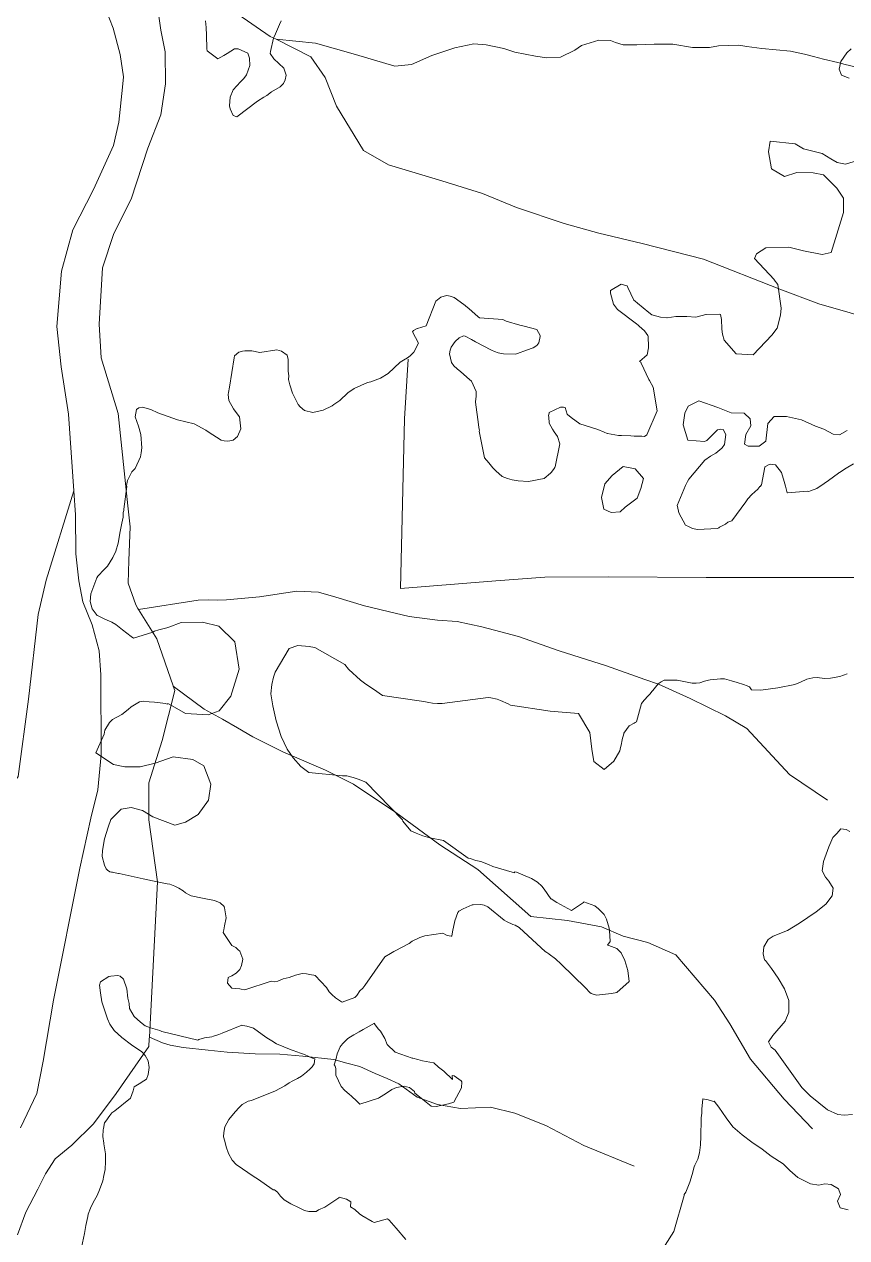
# Model space of a CAD drawing. Header units: metres. Extents: x 4652992 to 4879070, y 2074171 to 2309877.
# Drawn here: x 4653983.8 to 4654091, y 2308246.1 to 2308404.3 of the extents above; entities that cross this region are included whole.
import ezdxf

# ---------------------------------------------------------------- set-up
doc = ezdxf.new("R2010")
doc.units = ezdxf.units.M
doc.header["$MEASUREMENT"] = 0
for name, color, linetype, lineweight in [('Level 1', 2, 'Continuous', 0), ('Level 2', 6, 'Continuous', 0), ('Level 37', 3, 'Continuous', 0), ('Level 40', 1, 'Continuous', 0)]:
    doc.layers.add(name, color=color, linetype=linetype, lineweight=lineweight)

msp = doc.modelspace()

# ---------------------------------------------------------------- linework, layer by layer
at = {"layer": 'Level 1'}
for points in [[(4654111.037295, 2308360.5777, 1318), (4654105.52051, 2308362.528322, 1315), (4654101.051089, 2308363.87488, 1313), (4654096.000307, 2308365.32831, 1310), (4654091.434511, 2308366.700686, 1307), (4654087.355288, 2308367.895876, 1304), (4654082.282107, 2308369.782107, 1301), (4654072.335696, 2308373.695681, 1296), (4654064.348513, 2308375.764284, 1294), (4654058.707705, 2308377.11072, 1290), (4654054.150088, 2308378.378115, 1286), (4654047.972903, 2308380.451723, 1282), (4654043.506533, 2308382.263491, 1280), (4654038.209902, 2308383.932497, 1277), (4654031.259096, 2308386.022707, 1274), (4654028.027102, 2308387.880678, 1273), (4654024.501894, 2308393.658083, 1271), (4654023.007876, 2308397.396303, 1270), (4654021.160754, 2308400.067977, 1269), (4654016.624427, 2308402.386269, 1268.2671), (4654015.839297, 2308402.734682, 1268), (4654011.634524, 2308405.664309, 1267)], [(4654092.121889, 2308398.797121, 1307), (4654090.812685, 2308399.097719, 1306), (4654089.828676, 2308399.363894, 1305), (4654087.970522, 2308399.777285, 1303), (4654086.691103, 2308400.140078, 1302), (4654085.478884, 2308400.449892, 1301), (4654083.683291, 2308400.805483, 1300), (4654079.953921, 2308401.15613, 1299), (4654077.980715, 2308401.451723, 1298), (4654076.944094, 2308401.597475, 1297), (4654075.626528, 2308401.582278, 1296), (4654074.298525, 2308401.523928, 1295), (4654073.124087, 2308401.310732, 1294), (4654070.909731, 2308401.302675, 1293), (4654068.338503, 2308401.726504, 1292), (4654065.908327, 2308401.73633, 1291), (4654063.626894, 2308401.639284, 1290), (4654061.852114, 2308401.66028, 1289), (4654060.86188, 2308401.972475, 1288), (4654060.189089, 2308402.207278, 1287), (4654058.666079, 2308402.250124, 1286), (4654056.432497, 2308401.582705, 1284), (4654055.566103, 2308400.939272, 1283), (4654053.671511, 2308400.064089, 1282), (4654051.919924, 2308399.973879, 1281), (4654050.418703, 2308400.177492, 1280), (4654047.719301, 2308400.685915, 1279), (4654046.301699, 2308401.193728, 1278), (4654043.999331, 2308401.668276, 1276), (4654042.378481, 2308401.786318, 1275), (4654039.902895, 2308401.243532, 1274), (4654036.916079, 2308400.254275, 1273), (4654034.277285, 2308399.091494, 1272), (4654032.1001, 2308398.867312, 1271), (4654026.958498, 2308400.381899, 1270), (4654021.746096, 2308401.875307, 1269), (4654016.624427, 2308402.386269, 1268.267057)], [(4653954.435915, 2308293.919497, 1301), (4653958.094485, 2308295.153933, 1295), (4653965.02051, 2308297.625918, 1290), (4653973.707522, 2308301.017519, 1283), (4653980.302309, 2308302.584109, 1277), (4653982.966311, 2308306.238894, 1275), (4653984.351076, 2308316.328921, 1274), (4653985.578676, 2308327.400515, 1273.3), (4653986.643313, 2308331.845522, 1272), (4653990.25381, 2308343.503442, 1270.3736)], [(4654088.511477, 2308303.156924, 1321), (4654083.538515, 2308306.514284, 1316), (4654077.991518, 2308312.508913, 1307), (4654075.206301, 2308314.148318, 1305), (4654070.60071, 2308316.408327, 1303), (4654066.480288, 2308318.318484, 1301), (4654064.690127, 2308318.905276, 1300), (4654059.66968, 2308320.6803, 1298), (4654053.530703, 2308322.661928, 1294), (4654048.192507, 2308324.497072, 1292), (4654043.440676, 2308325.755923, 1290), (4654040.207705, 2308326.4881, 1289), (4654037.670717, 2308326.655092, 1288), (4654033.973696, 2308327.127505, 1287), (4654031.200686, 2308327.787905, 1286), (4654028.121523, 2308328.497317, 1285), (4654024.395083, 2308329.649721, 1284), (4654022.126528, 2308330.275881, 1283), (4654019.299685, 2308330.408877, 1282), (4654014.447878, 2308329.67853, 1279), (4654010.158083, 2308329.291323, 1276), (4654008.915896, 2308329.244326, 1275), (4654007.821474, 2308329.271731, 1274), (4654006.452883, 2308329.240725, 1273), (4653998.672478, 2308328.046004, 1272.039123)], [(4654086.536074, 2308260.331118, 1328), (4654082.82709, 2308264.173891, 1325), (4654078.478518, 2308269.395693, 1322), (4654075.762697, 2308274.008913, 1319), (4654073.755923, 2308277.115481, 1314), (4654068.709292, 2308283.009096, 1307), (4654065.05292, 2308284.597109, 1305), (4654061.842715, 2308285.44269, 1303), (4654059.032473, 2308286.666506, 1302), (4654054.601687, 2308287.506289, 1300), (4654049.800722, 2308287.993899, 1297), (4654042.924074, 2308294.113283, 1293), (4654037.973879, 2308297.353884, 1291), (4654032.231325, 2308301.57532, 1287), (4654026.695498, 2308305.252688, 1284), (4654023.054323, 2308307.101931, 1282), (4654017.475893, 2308309.475527, 1279), (4654013.595888, 2308311.43091, 1277), (4654011.572329, 2308312.626101, 1276), (4654009.642092, 2308313.724673, 1275), (4654007.246279, 2308315.052126, 1274), (4654003.208759, 2308318.02199, 1272.940748)], [(4654063.310732, 2308255.4527, 1322), (4654056.738283, 2308258.152712, 1312), (4654051.794924, 2308260.779909, 1306), (4654047.754519, 2308262.374697, 1304), (4654044.569277, 2308263.154116, 1302), (4654040.64728, 2308262.972719, 1299), (4654037.668093, 2308263.504885, 1296), (4654034.999697, 2308264.471316, 1294), (4654032.627688, 2308266.184511, 1293), (4654031.103518, 2308266.899477, 1292), (4654029.505678, 2308267.529299, 1291), (4654027.545473, 2308268.447878, 1290), (4654025.831301, 2308268.881716, 1289), (4654024.117495, 2308269.362673, 1288), (4654020.087527, 2308269.813479, 1286), (4654017.089907, 2308270.074892, 1285), (4654013.867922, 2308270.107119, 1284), (4654010.249697, 2308270.331728, 1282), (4654007.769472, 2308270.558474, 1281), (4654004.486086, 2308270.939089, 1279), (4654002.786684, 2308271.228884, 1278), (4654001.805653, 2308271.525247, 1277.4109), (4654000.085504, 2308272.289176, 1276.351622)]]:
    msp.add_polyline3d(points, dxfattribs=at)
at = {"layer": 'Level 2'}
for points in [[(4654000.9437, 2308408.2229, 1263.0144), (4654001.5627, 2308403.5475, 1263.6643), (4654002.1317, 2308400.7477, 1263.8825), (4654002.1827, 2308396.5777, 1264.2088), (4654001.5717, 2308392.5391, 1264.65), (4653999.9081, 2308388.1573, 1265.16), (4653997.7157, 2308381.5493, 1266.1211), (4653995.4449, 2308377.0575, 1266.4741), (4653994.0007, 2308372.5983, 1266.9784), (4653993.5243, 2308365.2361, 1268.0736), (4653993.8167, 2308360.8609, 1268.5464), (4653996.0175, 2308353.5725, 1269.2749), (4653997.2827, 2308341.5557, 1270.842), (4653997.6039, 2308338.7911, 1271.0206), (4653997.3977, 2308334.4217, 1271.3246), (4653997.3393, 2308331.4845, 1271.5799), (4653998.3151, 2308328.6201, 1271.9869), (4653998.5971, 2308328.1671, 1272.0281), (4653998.672478, 2308328.046004, 1272.039123), (4654001.0699, 2308324.1945, 1272.3897), (4654003.1872, 2308318.0842, 1272.9352), (4654003.208759, 2308318.02199, 1272.940748), (4654003.4021, 2308317.4641, 1272.9905), (4654001.7575, 2308310.9711, 1273), (4654000.0105, 2308305.4463, 1273.846), (4653999.9985, 2308300.6009, 1274.2398), (4654001.1379, 2308292.5301, 1274.7711), (4654000.085565, 2308272.290363, 1276.351529), (4654000.085504, 2308272.289176, 1276.351622), (4654000.073, 2308272.0487, 1276.3704), (4654000.0211, 2308271.0511, 1276.4483), (4653995.7423, 2308264.9109, 1277.5585), (4653992.7947, 2308260.9755, 1277.8549), (4653989.9775, 2308258.1803, 1278.168), (4653987.7931, 2308256.3989, 1278.3577), (4653986.5407, 2308254.4549, 1278.5301), (4653985.5341, 2308252.4387, 1278.8236), (4653984.0041, 2308249.4801, 1279.4574), (4653982.8993, 2308246.5231, 1279.7303)], [(4653983.2831, 2308260.4443, 1278.1113), (4653985.4179, 2308264.9139, 1277.8113), (4653986.2491, 2308269.1615, 1277.5113), (4653987.6025, 2308277.0827, 1276.3863), (4653991.0061, 2308294.3233, 1274.7363), (4653992.4745, 2308300.8071, 1274.2363), (4653993.3829, 2308304.5411, 1273.8113), (4653993.7841, 2308309.0789, 1273.5863), (4653993.7703, 2308319.5295, 1272.8363), (4653993.5369, 2308322.6483, 1272.4113), (4653992.6155, 2308326.0489, 1272.0113), (4653991.4075, 2308329.0147, 1271.5613), (4653990.9011, 2308331.7577, 1271.3113), (4653990.5103, 2308335.2877, 1271.0363), (4653990.4697, 2308340.3643, 1270.7613), (4653990.25381, 2308343.503442, 1270.373566), (4653989.5649, 2308353.5205, 1269.1363), (4653988.5811, 2308359.6883, 1268.5363), (4653988.0177, 2308364.9467, 1267.9863), (4653988.6409, 2308372.1239, 1267.0363), (4653990.1187, 2308377.5423, 1266.4613), (4653992.8149, 2308382.8077, 1266.0863), (4653995.4267, 2308388.5301, 1265.1613), (4653996.1139, 2308391.5639, 1264.7113), (4653996.5881, 2308396.1477, 1264.1113), (4653996.7057, 2308397.4971, 1263.9613), (4653996.2993, 2308400.4051, 1263.5613), (4653995.3779, 2308403.8057, 1263.0363), (4653994.4333, 2308406.2735, 1262.5613)]]:
    msp.add_polyline3d(points, dxfattribs=at)
at = {"layer": 'Level 37'}
msp.add_polyline3d([(4654096.177957, 2308332.184832, 1324.6822), (4654085.985373, 2308332.187785, 1318.8822), (4654072.699409, 2308332.194462, 1310.4822), (4654059.942702, 2308332.27134, 1303.2822), (4654051.665519, 2308332.239258, 1297.0822), (4654045.271832, 2308331.757694, 1292.2822), (4654032.844679, 2308330.76666, 1286.8822), (4654033.336583, 2308352.889024, 1285.6822), (4654033.846831, 2308360.676077, 1284.6822)], dxfattribs=at)
at = {"layer": 'Level 40', "color": 3, "elevation": 1311.111542, "flags": 128}
msp.add_lwpolyline([(4654059.051646, 2308342.620442), (4654059.479146, 2308344.404846), (4654060.426774, 2308345.518548), (4654061.874569, 2308346.69655), (4654063.440639, 2308346.389265), (4654064.496188, 2308345.126179), (4654064.159828, 2308343.811267), (4654063.666847, 2308342.527062), (4654062.140684, 2308341.364361), (4654061.455905, 2308340.76764), (4654060.298895, 2308340.669772), (4654059.326482, 2308341.104318), (4654059.051646, 2308342.620442)], dxfattribs=at)
at = {"layer": 'Level 40', "color": 3}
for points in [[(4654007.395229, 2308404.761451, 1277.7227), (4654007.501315, 2308403.908141, 1277.7227), (4654007.549023, 2308402.909799, 1277.7227), (4654007.586574, 2308401.145038, 1277.7227), (4654007.639375, 2308400.864476, 1277.7227), (4654009.019353, 2308399.819973, 1279.3227), (4654009.791699, 2308400.263579, 1279.3227), (4654010.241923, 2308400.500268, 1279.3227), (4654011.17661, 2308401.119194, 1279.3227), (4654011.665307, 2308401.113836, 1279.3227), (4654012.9245, 2308400.54311, 1279.3227), (4654013.153328, 2308399.931659, 1279.3227), (4654013.199442, 2308398.945287, 1279.3227), (4654012.763372, 2308397.733334, 1279.3227), (4654012.419287, 2308397.250708, 1279.3227), (4654011.972283, 2308396.835746, 1279.3227), (4654010.997825, 2308395.797214, 1279.3227), (4654010.607325, 2308394.828965, 1279.3227), (4654010.553242, 2308393.719186, 1279.3227), (4654010.639685, 2308393.325884, 1279.3227), (4654011.03138, 2308392.447239, 1279.3227), (4654011.49863, 2308392.26504, 1279.3227), (4654014.177052, 2308394.288483, 1282.1227), (4654015.024008, 2308394.82629, 1282.1227), (4654015.390732, 2308395.066193, 1282.1227), (4654016.032916, 2308395.512861, 1282.1227), (4654017.154496, 2308396.194466, 1282.1227), (4654017.195157, 2308396.231229, 1282.1227), (4654017.595024, 2308396.593, 1282.1227), (4654017.804456, 2308397.081855, 1282.1227), (4654017.922659, 2308397.676073, 1282.1227), (4654017.618081, 2308398.610385, 1282.1227), (4654016.301159, 2308399.840197, 1282.1227), (4654015.848313, 2308400.511964, 1282.1227), (4654015.902943, 2308400.792833, 1282.1227), (4654016.289882, 2308402.535508, 1282.1227), (4654016.372715, 2308402.692213, 1282.1227), (4654016.552305, 2308403.083652, 1282.1227), (4654017.075532, 2308404.321477, 1282.1227), (4654017.266135, 2308404.801435, 1282.1227)], [(4654091.598704, 2308401.130495, 1317.2924), (4654091.0009, 2308400.586994, 1317.2924), (4654090.217264, 2308399.493659, 1317.2924), (4654090.034281, 2308398.464903, 1317.2924), (4654090.32965, 2308397.703094, 1317.2924), (4654091.317906, 2308397.314149, 1319.8924)], [(4654092.41467, 2308386.577665, 1319.6924), (4654090.862684, 2308386.08996, 1318.2924), (4654089.756018, 2308386.30901, 1318.2924), (4654088.946209, 2308386.78176, 1318.2924), (4654087.818118, 2308387.484226, 1318.2924), (4654085.377238, 2308388.109055, 1315.8924), (4654084.276597, 2308388.763474, 1315.8924), (4654081.007483, 2308389.103005, 1315.1267), (4654080.803725, 2308387.696646, 1315.1227), (4654081.212766, 2308385.470541, 1315.1227), (4654082.890653, 2308384.488666, 1315.1227), (4654084.487458, 2308385.015583, 1315.1227), (4654086.627135, 2308384.969615, 1315.1227), (4654087.977144, 2308384.705129, 1315.1227), (4654089.695829, 2308382.968753, 1315.1227), (4654090.566799, 2308381.678349, 1315.1227), (4654090.578331, 2308379.809772, 1315.1227), (4654089.700076, 2308376.950152, 1313.5227), (4654088.958014, 2308374.570703, 1313.5227), (4654087.78838, 2308374.332355, 1313.5227), (4654085.35322, 2308374.809614, 1313.5227), (4654083.47673, 2308375.270894, 1313.5227), (4654080.441995, 2308375.191838, 1312.5227), (4654079.246833, 2308374.411914, 1312.5227), (4654078.998351, 2308373.804237, 1312.5227), (4654081.523155, 2308371.04556, 1312.5227), (4654081.543762, 2308371.022771, 1312.5227), (4654082.031105, 2308370.401659, 1312.5227), (4654082.464777, 2308367.320105, 1312.5227), (4654082.38018, 2308366.400237, 1312.5227), (4654081.93908, 2308364.692571, 1312.5227), (4654081.223216, 2308363.817532, 1312.5227), (4654078.795367, 2308361.254692, 1312.5227), (4654076.601833, 2308361.355657, 1312.5227), (4654075.013431, 2308363.130938, 1311.3227), (4654074.791856, 2308363.924711, 1311.3227), (4654074.733643, 2308364.592688, 1311.3227), (4654074.739778, 2308364.624322, 1311.3227), (4654074.690114, 2308365.820436, 1311.3227), (4654074.5601, 2308366.503189, 1309.3227), (4654074.469436, 2308366.520965, 1309.3227), (4654072.676554, 2308366.496384, 1309.3227), (4654072.621178, 2308366.473335, 1309.3227), (4654072.143574, 2308366.344621, 1309.3227), (4654071.317904, 2308366.135495, 1309.3227), (4654070.178804, 2308366.233921, 1309.3227), (4654068.766202, 2308366.228819, 1309.3227), (4654068.715426, 2308366.222286, 1309.3227), (4654067.608021, 2308366.079815, 1309.3227), (4654067.543894, 2308366.07653, 1309.3227), (4654066.736539, 2308366.158053, 1309.3227), (4654065.613584, 2308366.470865, 1309.3227), (4654065.195456, 2308366.740888, 1309.3227), (4654063.739434, 2308367.966551, 1309.3227), (4654063.411976, 2308368.218788, 1309.3227), (4654063.264133, 2308368.365167, 1309.3227), (4654062.447077, 2308370.032763, 1307.9227), (4654062.388048, 2308370.214595, 1307.9227), (4654062.35064, 2308370.228611, 1307.9227), (4654061.588428, 2308370.46553, 1307.9227), (4654060.19666, 2308369.608237, 1307.9227), (4654060.203134, 2308369.424862, 1307.9227), (4654060.216715, 2308369.282218, 1307.9227), (4654060.58613, 2308367.853095, 1307.9227), (4654061.136218, 2308367.163656, 1307.9227), (4654063.596513, 2308365.268435, 1307.9227), (4654063.819641, 2308365.083528, 1307.9227), (4654063.943503, 2308364.980884, 1307.9227), (4654064.629296, 2308364.374175, 1307.9227), (4654065.093103, 2308363.750533, 1307.9227), (4654065.117826, 2308363.661931, 1307.9227), (4654065.174693, 2308362.227443, 1307.9227), (4654065.160896, 2308362.156327, 1307.9227), (4654064.981039, 2308361.22929, 1307.9227), (4654063.993888, 2308360.373595, 1311.1227), (4654064.149361, 2308360.259413, 1311.1227), (4654064.213452, 2308360.134529, 1311.1227), (4654065.203703, 2308357.997883, 1311.1227), (4654065.285277, 2308357.87693, 1311.1227), (4654065.776666, 2308357.031941, 1311.1227), (4654066.294519, 2308353.924062, 1313.5227), (4654064.943723, 2308350.821416, 1313.5227), (4654064.620656, 2308350.604142, 1313.5227), (4654064.299434, 2308350.611103, 1313.5227), (4654063.692131, 2308350.626867, 1313.5227), (4654063.497701, 2308350.633037, 1313.5227), (4654063.29347, 2308350.639517, 1313.5227), (4654062.843374, 2308350.660611, 1313.5227), (4654061.647398, 2308350.719727, 1313.5227), (4654061.258428, 2308350.713712, 1313.5227), (4654059.826278, 2308350.983462, 1313.5227), (4654059.793034, 2308350.989984, 1313.5227), (4654059.39286, 2308351.162039, 1313.5227), (4654058.556628, 2308351.507305, 1313.5227), (4654056.20351, 2308352.253766, 1309.7227), (4654055.097241, 2308353.054323, 1309.7227), (4654055.048026, 2308353.092246, 1309.7227), (4654054.640117, 2308353.406558, 1309.7227), (4654054.557632, 2308353.516731, 1309.7227), (4654054.295563, 2308354.357711, 1305.5227), (4654054.06483, 2308354.402949, 1305.5227), (4654053.690227, 2308354.396488, 1305.5227), (4654052.231047, 2308353.723336, 1305.5227), (4654052.217713, 2308353.654642, 1305.5227), (4654052.142706, 2308353.26822, 1305.5227), (4654052.148938, 2308353.151608, 1305.5227), (4654052.217428, 2308352.31488, 1305.5227), (4654052.662124, 2308351.55997, 1305.5227), (4654052.863872, 2308351.184454, 1305.5227), (4654053.289829, 2308350.590138, 1305.5227), (4654053.592719, 2308349.614969, 1305.5227), (4654053.007405, 2308346.622443, 1305.5227), (4654052.967284, 2308346.560241, 1305.5227), (4654052.87503, 2308346.413143, 1305.5227), (4654052.512899, 2308345.91941, 1305.5227), (4654052.374543, 2308345.787291, 1305.5227), (4654051.555039, 2308345.129733, 1305.5227), (4654050.860694, 2308344.980434, 1305.5227), (4654050.226178, 2308344.856102, 1305.5227), (4654049.535506, 2308344.708125, 1305.5227), (4654048.182005, 2308344.78894, 1305.5227), (4654047.375751, 2308344.943094, 1305.5227), (4654046.770182, 2308345.103811, 1305.5227), (4654046.074218, 2308345.387379, 1305.5227), (4654045.265499, 2308346.125966, 1305.5227), (4654044.853303, 2308346.506747, 1305.5227), (4654044.335487, 2308347.146068, 1305.5227), (4654043.759786, 2308347.817423, 1305.5227), (4654043.097985, 2308351.291753, 1303.1227), (4654043.110224, 2308351.354787, 1303.1227), (4654043.049955, 2308351.743413, 1303.1227), (4654042.98576, 2308352.157372, 1303.1227), (4654042.596336, 2308355.056943, 1303.1227), (4654042.606699, 2308355.110307, 1303.1227), (4654042.700896, 2308355.826579, 1303.1227), (4654042.679553, 2308356.462118, 1303.1227), (4654042.087857, 2308357.810159, 1303.1227), (4654041.839934, 2308358.027101, 1303.1227), (4654040.680902, 2308359.02448, 1303.1227), (4654040.196979, 2308359.4278, 1303.1227), (4654039.794123, 2308359.785313, 1303.1227), (4654039.473818, 2308360.218112, 1303.1227), (4654039.22209, 2308361.363028, 1303.1227), (4654039.318508, 2308361.859451, 1303.1227), (4654039.431824, 2308362.254997, 1303.1227), (4654039.956672, 2308362.974621, 1303.1227), (4654040.498308, 2308363.433994, 1303.1227), (4654041.034225, 2308363.695047, 1303.1227), (4654041.279018, 2308363.654302, 1303.1227), (4654042.082358, 2308363.226057, 1303.1227), (4654042.606454, 2308362.938309, 1303.1227), (4654044.688539, 2308361.83229, 1303.1227), (4654045.067649, 2308361.679429, 1303.1227), (4654045.543511, 2308361.49331, 1303.1227), (4654046.249375, 2308361.352991, 1303.1227), (4654047.843509, 2308361.324522, 1303.1227), (4654048.086055, 2308361.391628, 1303.1227), (4654049.262264, 2308361.842572, 1303.1227), (4654050.122198, 2308362.156303, 1303.1227), (4654050.592374, 2308362.459612, 1303.1227), (4654050.882546, 2308362.813201, 1303.1227), (4654051.042037, 2308363.634741, 1303.1227), (4654051.027284, 2308363.747452, 1303.1227), (4654050.609151, 2308364.523972, 1303.1227), (4654049.785624, 2308364.775815, 1303.1227), (4654048.933358, 2308364.992897, 1303.1227), (4654048.387456, 2308365.102869, 1303.1227), (4654046.596001, 2308365.64368, 1303.1227), (4654046.173193, 2308365.820638, 1303.1227), (4654043.135463, 2308366.053897, 1299.3227), (4654042.969726, 2308366.1816, 1299.3227), (4654041.753431, 2308367.276913, 1299.3227), (4654041.689235, 2308367.306999, 1299.3227), (4654041.597449, 2308367.350015, 1299.3227), (4654041.256237, 2308367.660005, 1299.3227), (4654041.090507, 2308367.787702, 1299.3227), (4654039.838395, 2308368.699458, 1296.7227), (4654039.303872, 2308368.899775, 1296.7227), (4654039.10446, 2308368.938876, 1296.7227), (4654038.843548, 2308368.990038, 1296.7227), (4654038.107607, 2308368.750416, 1296.7227), (4654037.450124, 2308368.212723, 1296.7227), (4654036.195128, 2308365.036763, 1293.1227), (4654035.040276, 2308364.687623, 1293.1227), (4654034.999759, 2308364.66037, 1293.1227), (4654034.931213, 2308364.614263, 1293.1227), (4654034.506077, 2308364.408639, 1293.1227), (4654034.400531, 2308364.251443, 1292.0585), (4654035.174048, 2308362.746331, 1291.1227), (4654034.552593, 2308361.579775, 1291.1227), (4654034.080593, 2308361.105434, 1291.1227), (4654033.738089, 2308360.839889, 1291.1227), (4654033.224171, 2308360.536513, 1291.1227), (4654032.791582, 2308360.264366, 1291.1227), (4654031.200885, 2308358.797672, 1291.1227), (4654030.214716, 2308358.198968, 1291.1227), (4654028.979272, 2308357.711227, 1291.1227), (4654028.541414, 2308357.611255, 1291.1227), (4654026.777536, 2308356.837356, 1291.1227), (4654025.976806, 2308356.264543, 1291.1227), (4654024.940501, 2308355.264964, 1291.1227), (4654024.120725, 2308354.74624, 1291.1227), (4654023.928058, 2308354.582972, 1291.1227), (4654022.764104, 2308354.005816, 1291.1227), (4654021.413833, 2308353.735492, 1291.1227), (4654020.329171, 2308353.996342, 1291.1227), (4654019.730577, 2308354.434344, 1291.1227), (4654019.48654, 2308354.739248, 1291.1227), (4654018.745275, 2308356.230516, 1291.1227), (4654018.400827, 2308357.337665, 1291.1227), (4654018.246566, 2308358.021854, 1291.1227), (4654018.282102, 2308358.503619, 1291.1227), (4654018.189001, 2308359.105808, 1291.1227), (4654018.16951, 2308360.641107, 1291.1227), (4654018.057145, 2308361.187512, 1291.1227), (4654017.295868, 2308361.724112, 1291.1227), (4654016.69714, 2308361.889267, 1291.1227), (4654014.49445, 2308361.534011, 1287.5227), (4654013.456188, 2308361.737681, 1287.5227), (4654012.530369, 2308361.735756, 1287.5227), (4654012.221466, 2308361.694088, 1287.5227), (4654011.752765, 2308361.5691, 1287.5227), (4654011.177893, 2308361.107256, 1287.5227), (4654011.127439, 2308360.847814, 1287.5227), (4654010.530346, 2308357.01162, 1283.9227), (4654010.396565, 2308356.323717, 1283.9227), (4654010.344511, 2308356.056057, 1283.9227), (4654010.446587, 2308355.259407, 1283.9227), (4654011.073854, 2308354.184881, 1283.9227), (4654011.417761, 2308353.733464, 1283.9227), (4654011.823045, 2308353.14311, 1283.9227), (4654012.00143, 2308351.587483, 1283.9227), (4654011.569098, 2308350.575216, 1283.9227), (4654011.022509, 2308350.12092, 1283.9227), (4654010.593675, 2308350.02055, 1283.9227), (4654010.321733, 2308349.991983, 1283.9227), (4654009.837829, 2308350.022608, 1283.9227), (4654009.45638, 2308350.097466, 1283.9227), (4654007.761076, 2308351.193259, 1283.9227), (4654007.452664, 2308351.392607, 1283.9227), (4654005.946695, 2308352.255577, 1283.9227), (4654003.74726, 2308352.751076, 1283.9227), (4654001.209701, 2308353.654703, 1281.9227), (4654000.292901, 2308354.120997, 1281.9227), (4653999.191266, 2308354.394533, 1281.9227), (4653998.717437, 2308354.324576, 1281.9227), (4653998.405288, 2308354.114615, 1281.9227), (4653998.218913, 2308353.156727, 1281.9227), (4653998.221617, 2308353.142538, 1281.9227), (4653998.687202, 2308351.954842, 1281.9227), (4653998.988811, 2308350.835938, 1281.9227), (4653999.087546, 2308349.115665, 1281.9227), (4653999.019392, 2308348.439454, 1281.9227), (4653998.925165, 2308347.955134, 1281.9227), (4653998.216683, 2308346.417738, 1281.9227), (4653997.821609, 2308346.001758, 1281.9227), (4653997.239749, 2308344.870484, 1281.9227), (4653997.105763, 2308344.181836, 1281.9227), (4653997.170051, 2308344.047419, 1281.9227), (4653996.779084, 2308341.108257, 1281.9227), (4653996.743899, 2308340.927415, 1281.9227), (4653996.69494, 2308340.675776, 1281.9227), (4653996.669328, 2308340.079281, 1281.9227), (4653996.515852, 2308339.290445, 1281.9227), (4653996.301795, 2308338.190236, 1281.9227), (4653996.008415, 2308336.682324, 1281.9227), (4653995.717931, 2308335.654178, 1281.9227), (4653995.343139, 2308334.796621, 1281.9227), (4653994.614606, 2308333.689936, 1281.9227), (4653994.179019, 2308333.233561, 1281.9227), (4653993.38573, 2308332.365998, 1281.9227), (4653993.229849, 2308332.163626, 1281.9227), (4653992.440136, 2308330.080904, 1281.9227), (4653992.358306, 2308329.079009, 1281.9227), (4653992.624401, 2308328.122271, 1281.9227), (4653993.272891, 2308327.271341, 1281.9227), (4653993.333914, 2308327.249144, 1281.9227), (4653994.301767, 2308326.754352, 1281.9227), (4653995.181156, 2308326.400452, 1281.9227), (4653995.719103, 2308326.070419, 1281.9227), (4653996.58479, 2308325.394975, 1281.9227), (4653997.708844, 2308324.500595, 1281.9227), (4653998.023729, 2308324.300313, 1281.9227), (4654000.547821, 2308325.092341, 1284.8111), (4654000.741005, 2308325.198207, 1284.8111), (4654001.324669, 2308325.359661, 1284.8111), (4654002.369855, 2308325.648784, 1284.8111), (4654002.605673, 2308325.736173, 1284.8111), (4654004.238411, 2308326.34123, 1284.8111), (4654007.023225, 2308326.376749, 1286.6111), (4654009.134642, 2308325.865937, 1286.6111), (4654011.235923, 2308323.819395, 1286.6111), (4654011.79167, 2308320.250202, 1286.6111), (4654010.719349, 2308316.712282, 1286.6111), (4654009.194226, 2308314.801137, 1286.6111), (4654007.753916, 2308314.315157, 1286.6111), (4654004.781022, 2308314.461449, 1285.4111), (4654003.052754, 2308315.474877, 1285.4111), (4654002.511393, 2308315.765185, 1285.4111), (4654002.470813, 2308315.702885, 1284.7227), (4654002.153779, 2308315.765179, 1284.7227), (4654001.180182, 2308315.913359, 1284.7227), (4654000.763608, 2308315.948175, 1284.7227), (4654000.052, 2308315.997842, 1284.7227), (4653999.308647, 2308316.092196, 1284.7227), (4653998.785587, 2308315.976213, 1284.7227), (4653997.735989, 2308315.331405, 1284.7227), (4653997.33339, 2308314.999381, 1284.7227), (4653996.486669, 2308314.354353, 1284.7227), (4653995.265822, 2308313.671212, 1284.7227), (4653994.877506, 2308313.319084, 1284.7227), (4653994.285749, 2308312.309407, 1284.7227), (4653994.197119, 2308311.760085, 1284.7227), (4653993.120269, 2308309.349263, 1285.4111), (4653995.405351, 2308307.832415, 1285.4111), (4653996.888893, 2308307.540823, 1285.4111), (4653998.908227, 2308307.529016, 1285.4111), (4654000.832316, 2308308.017304, 1285.4111), (4654003.199468, 2308308.803616, 1285.4111), (4654005.739232, 2308308.497014, 1285.4111), (4654007.207503, 2308307.630798, 1285.4111), (4654008.091114, 2308305.242734, 1285.4111), (4654007.787198, 2308303.184271, 1285.4111), (4654006.46315, 2308301.326277, 1285.4111), (4654004.819648, 2308300.30135, 1285.4111), (4654003.395112, 2308299.907389, 1285.4111), (4654000.554799, 2308300.982509, 1287.0111), (4653999.182016, 2308301.828956, 1287.0111), (4653997.719269, 2308302.212608, 1287.0111), (4653996.426177, 2308301.98635, 1287.0111), (4653995.073597, 2308300.670595, 1287.2926), (4653995.069644, 2308300.653005, 1287.9227), (4653994.730409, 2308299.634761, 1287.9227), (4653994.254485, 2308298.111441, 1287.9227), (4653994.166091, 2308297.656991, 1287.9227), (4653994.052093, 2308297.070904, 1287.9227), (4653993.964626, 2308296.621216, 1287.9227), (4653993.949855, 2308295.812603, 1287.9227), (4653994.220541, 2308294.704529, 1287.9227), (4653994.440784, 2308294.241892, 1287.9227), (4653994.616687, 2308294.030926, 1287.9227), (4653994.951009, 2308293.842208, 1287.9227), (4653995.137381, 2308293.805558, 1287.9227), (4653995.297053, 2308293.774159, 1287.9227), (4653995.643098, 2308293.706109, 1287.9227), (4653996.075657, 2308293.621047, 1287.9227), (4653996.162169, 2308293.604035, 1287.9227), (4653999.259845, 2308292.905043, 1287.9227), (4653999.887619, 2308292.781592, 1287.9227), (4654000.514335, 2308292.658348, 1287.9227), (4654001.52204, 2308292.460184, 1287.9227), (4654002.41774, 2308292.284045, 1287.9227), (4654002.763819, 2308292.215989, 1287.9227), (4654003.4241, 2308291.97766, 1287.9227), (4654003.917082, 2308291.690151, 1287.9227), (4654004.479818, 2308291.339489, 1287.9227), (4654004.795415, 2308291.096573, 1287.9227), (4654005.265249, 2308290.830288, 1287.9227), (4654005.520501, 2308290.685619, 1287.9227), (4654007.014848, 2308290.391747, 1287.9227), (4654008.571238, 2308290.083484, 1287.9227), (4654009.336016, 2308289.776169, 1287.9227), (4654009.832427, 2308289.298574, 1287.9227), (4654009.837046, 2308289.28584, 1287.9227), (4654009.88558, 2308289.15205, 1287.9227), (4654010.084118, 2308287.820298, 1287.9227), (4654009.887286, 2308286.807634, 1287.9227), (4654009.778299, 2308286.246913, 1287.9227), (4654009.718026, 2308285.936822, 1287.9227), (4654010.859129, 2308284.232235, 1291.7227), (4654011.352874, 2308283.974363, 1291.7227), (4654011.668558, 2308283.678033, 1291.7227), (4654011.862044, 2308283.503514, 1291.7227), (4654012.280815, 2308282.437321, 1291.7227), (4654012.110904, 2308281.616128, 1291.7227), (4654011.892931, 2308281.096314, 1291.7227), (4654011.390337, 2308280.609932, 1291.7227), (4654010.849181, 2308280.262695, 1291.7227), (4654010.383681, 2308280.037861, 1291.7227), (4654010.26824, 2308279.307618, 1291.7227), (4654010.859099, 2308278.652567, 1291.7227), (4654011.888713, 2308278.579011, 1291.7227), (4654012.063931, 2308278.54454, 1291.7227), (4654012.534776, 2308278.451909, 1291.7227), (4654015.951235, 2308279.564006, 1294.5227), (4654016.343653, 2308279.486808, 1294.5227), (4654016.834111, 2308279.568595, 1294.5227), (4654017.522477, 2308279.863095, 1294.5227), (4654018.334588, 2308280.064694, 1294.5227), (4654019.127867, 2308280.365265, 1294.5227), (4654020.004327, 2308280.56634, 1294.5227), (4654020.588045, 2308280.523705, 1294.5227), (4654021.224775, 2308280.398453, 1294.5227), (4654021.529081, 2308280.338592, 1294.5227), (4654021.700774, 2308280.304818, 1294.5227), (4654023.187735, 2308278.767088, 1297.3227), (4654023.52441, 2308278.20391, 1297.3227), (4654023.893693, 2308277.828719, 1297.3227), (4654024.340539, 2308277.385483, 1297.3227), (4654025.116524, 2308276.87749, 1297.3227), (4654025.215166, 2308276.858084, 1297.3227), (4654026.887083, 2308277.426927, 1301.1227), (4654027.156433, 2308277.727983, 1301.3227), (4654027.535237, 2308278.305283, 1301.3227), (4654027.930019, 2308278.667864, 1301.3227), (4654028.201052, 2308279.003076, 1301.3227), (4654030.779763, 2308282.761309, 1303.3227), (4654031.512883, 2308283.181176, 1303.3227), (4654031.731812, 2308283.325505, 1303.3227), (4654031.947647, 2308283.425346, 1303.3227), (4654032.133573, 2308283.527231, 1303.3227), (4654033.943641, 2308284.472134, 1303.3227), (4654034.364784, 2308284.799012, 1303.3227), (4654035.35672, 2308285.277992, 1303.3227), (4654036.022657, 2308285.50078, 1303.3227), (4654038.367023, 2308285.830316, 1305.5227), (4654038.842289, 2308285.561011, 1305.5227), (4654039.181054, 2308285.494388, 1305.5227), (4654039.435128, 2308285.44442, 1305.5227), (4654039.506757, 2308285.430334, 1305.8227), (4654039.621297, 2308286.019682, 1306.1227), (4654039.899951, 2308287.436039, 1306.1227), (4654040.314927, 2308288.537158, 1306.1227), (4654040.437904, 2308288.696901, 1306.1227), (4654040.989313, 2308289.007569, 1306.1227), (4654042.18527, 2308289.520806, 1306.1227), (4654042.312027, 2308289.549307, 1306.1227), (4654043.305819, 2308289.565509, 1306.1227), (4654043.73385, 2308289.481345, 1306.1227), (4654044.20941, 2308289.275229, 1306.1227), (4654046.358543, 2308287.517353, 1310.3227), (4654046.661345, 2308287.345791, 1310.3227), (4654047.482782, 2308286.960223, 1310.3227), (4654047.778283, 2308286.858892, 1310.3227), (4654048.290481, 2308286.55349, 1310.3227), (4654051.747761, 2308283.403459, 1315.1227), (4654051.776367, 2308283.38123, 1315.1227), (4654052.152675, 2308283.152754, 1315.1227), (4654052.21546, 2308283.104321, 1315.1227), (4654053.01745, 2308282.485652, 1315.1227), (4654053.771611, 2308281.780572, 1315.1227), (4654056.967151, 2308278.692451, 1321.3227), (4654057.531896, 2308278.081429, 1321.3227), (4654057.684762, 2308277.963503, 1321.3227), (4654058.393563, 2308277.77081, 1321.3227), (4654060.354671, 2308277.954412, 1321.3227), (4654061.022315, 2308278.080336, 1321.3227), (4654062.629846, 2308279.531904, 1321.3227), (4654062.450857, 2308280.951064, 1321.3227), (4654062.054712, 2308282.252637, 1321.3227), (4654061.58705, 2308283.2723, 1321.3227), (4654061.030959, 2308283.823558, 1321.3227), (4654060.00787, 2308284.245706, 1321.3227), (4654059.795001, 2308284.287569, 1321.3227), (4654060.153777, 2308284.729757, 1315.7227), (4654060.069146, 2308286.197992, 1315.7227), (4654060.049218, 2308286.486071, 1315.7227), (4654059.706986, 2308287.638865, 1315.7227), (4654059.392914, 2308288.266339, 1315.7227), (4654058.642244, 2308289.009255, 1315.7227), (4654058.168984, 2308289.414677, 1315.7227), (4654056.709942, 2308289.92406, 1315.7227), (4654056.692413, 2308289.833885, 1315.7227), (4654055.137949, 2308288.775987, 1309.1227), (4654053.210118, 2308289.828153, 1309.1227), (4654052.460444, 2308290.292835, 1309.1227), (4654052.408353, 2308290.322345, 1309.1227), (4654051.577749, 2308291.55524, 1309.1227), (4654051.266081, 2308291.971471, 1309.1227), (4654050.673024, 2308292.497887, 1309.1227), (4654049.888588, 2308292.949153, 1309.1227), (4654047.936161, 2308293.781717, 1309.1227), (4654047.702881, 2308293.82758, 1309.1227), (4654047.681915, 2308293.719528, 1309.1227), (4654044.850887, 2308294.518146, 1304.1227), (4654044.284277, 2308294.768955, 1304.1227), (4654043.307782, 2308295.160142, 1304.1227), (4654042.639726, 2308295.312453, 1304.1227), (4654041.895806, 2308295.550599, 1304.1227), (4654041.65114, 2308295.598699, 1304.1227), (4654038.414597, 2308297.929067, 1300.7227), (4654036.667415, 2308298.27252, 1300.7227), (4654035.73454, 2308298.510684, 1300.7227), (4654034.889915, 2308298.866928, 1300.7227), (4654034.19786, 2308299.173227, 1300.7227), (4654033.121245, 2308300.443034, 1300.7227), (4654033.086193, 2308300.610901, 1300.7227), (4654028.29087, 2308305.518048, 1296.5227), (4654027.323925, 2308305.902934, 1296.5227), (4654026.652454, 2308306.143617, 1296.5227), (4654025.830555, 2308306.343365, 1296.5227), (4654025.339253, 2308306.363255, 1296.5227), (4654025.2605, 2308306.341476, 1296.5227), (4654020.898966, 2308306.775504, 1292.9227), (4654019.843379, 2308307.558596, 1292.9227), (4654018.814835, 2308308.702004, 1292.9227), (4654018.06899, 2308309.823191, 1292.9227), (4654017.292309, 2308311.490428, 1292.9227), (4654016.632183, 2308313.518812, 1292.9227), (4654016.181376, 2308315.467268, 1292.9227), (4654015.929837, 2308317.016262, 1292.9227), (4654016.046589, 2308318.258188, 1292.9227), (4654016.257966, 2308319.228033, 1292.9227), (4654016.381316, 2308319.598494, 1292.9227), (4654016.472703, 2308319.861873, 1292.9227), (4654018.302527, 2308322.967757, 1292.9227), (4654019.440854, 2308323.341702, 1292.9227), (4654020.908677, 2308323.223277, 1292.9227), (4654021.141722, 2308323.177502, 1292.9227), (4654021.673665, 2308323.073019, 1292.9227), (4654025.564159, 2308320.846499, 1294.1227), (4654026.04118, 2308320.244335, 1294.1227), (4654026.09106, 2308320.194888, 1294.1227), (4654027.597444, 2308318.808673, 1294.1227), (4654028.301197, 2308318.305423, 1294.1227), (4654029.295572, 2308317.647101, 1294.1227), (4654030.500253, 2308316.841135, 1294.1227), (4654035.545858, 2308316.08937, 1298.3227), (4654035.874377, 2308316.024832, 1298.3227), (4654036.532453, 2308315.895559, 1298.3227), (4654036.988138, 2308315.812261, 1298.3227), (4654037.64776, 2308315.790101, 1298.3227), (4654038.265691, 2308315.798075, 1298.3227), (4654044.246446, 2308316.576552, 1303.1227), (4654044.586792, 2308316.509694, 1303.1227), (4654045.421563, 2308316.345711, 1303.1227), (4654045.887573, 2308316.184219, 1303.1227), (4654046.882307, 2308315.719835, 1303.1227), (4654047.18782, 2308315.54683, 1303.1227), (4654052.337401, 2308314.788733, 1306.5227), (4654056.027022, 2308314.491722, 1308.7227), (4654057.518904, 2308312.007742, 1311.3227), (4654057.768465, 2308309.833897, 1311.3227), (4654058.014753, 2308308.219799, 1311.3227), (4654059.377295, 2308307.169199, 1311.3227), (4654060.630833, 2308308.261795, 1312.9227), (4654061.437678, 2308309.590568, 1312.9227), (4654061.52108, 2308310.020591, 1312.9227), (4654061.582832, 2308310.338983, 1312.9227), (4654061.72057, 2308311.049156, 1312.9227), (4654061.727879, 2308311.086843, 1312.9227), (4654061.930727, 2308311.833105, 1312.9227), (4654061.956599, 2308311.912217, 1312.9227), (4654062.624532, 2308312.878753, 1312.9227), (4654063.309339, 2308313.224487, 1312.9227), (4654063.426849, 2308313.292523, 1312.9227), (4654063.612274, 2308313.370803, 1312.9227), (4654064.231446, 2308315.761704, 1316.1227), (4654064.589904, 2308316.193651, 1316.1227), (4654065.11272, 2308316.760826, 1316.1227), (4654065.337678, 2308317.00177, 1316.1227), (4654065.648968, 2308317.381929, 1316.1227), (4654065.736424, 2308317.479062, 1316.1227), (4654066.424652, 2308318.359627, 1316.1227), (4654066.800741, 2308318.615532, 1316.1227), (4654067.204104, 2308318.803387, 1316.1227), (4654067.536872, 2308318.824564, 1316.1227), (4654067.985244, 2308318.818992, 1316.1227), (4654068.618294, 2308318.822098, 1316.1227), (4654068.904982, 2308318.829163, 1316.1227), (4654070.870277, 2308318.447095, 1318.1227), (4654071.397136, 2308318.41177, 1318.1227), (4654071.84061, 2308318.470009, 1318.1227), (4654072.471551, 2308318.677812, 1318.1227), (4654072.981541, 2308318.826957, 1318.1227), (4654073.19209, 2308318.877066, 1318.1227), (4654073.195059, 2308318.878138, 1318.1227), (4654074.552425, 2308318.996051, 1318.1227), (4654074.952042, 2308318.977788, 1318.1227), (4654075.072682, 2308318.976077, 1318.1227), (4654075.971671, 2308318.740082, 1318.1227), (4654076.737345, 2308318.521555, 1318.1227), (4654077.535332, 2308318.233187, 1318.1227), (4654078.007227, 2308318.084612, 1318.1227), (4654078.328778, 2308317.936389, 1318.1227), (4654078.596732, 2308317.559628, 1318.1227), (4654078.593626, 2308317.5436, 1318.1227), (4654079.787584, 2308317.498567, 1325.5227), (4654082.011072, 2308317.83996, 1327.862), (4654084.227783, 2308318.234296, 1326.4019), (4654084.979079, 2308318.550491, 1326.4019), (4654085.807151, 2308318.963057, 1326.4019), (4654086.576961, 2308319.13227, 1326.4019), (4654087.157852, 2308319.145678, 1326.4019), (4654088.105104, 2308319.019127, 1326.4019), (4654088.870422, 2308319.059026, 1326.4019), (4654090.118552, 2308319.292185, 1326.4019), (4654091.048908, 2308319.633835, 1326.4019)], [(4654091.892938, 2308347.016401, 1323.922678), (4654090.935337, 2308346.442659, 1323.922678), (4654090.057621, 2308345.905028, 1323.922678), (4654089.98189, 2308345.861999, 1323.922678), (4654089.918749, 2308345.827398, 1323.922678), (4654088.646485, 2308344.832538, 1323.922678), (4654088.07358, 2308344.447149, 1323.922678), (4654087.108951, 2308343.815368, 1323.922678), (4654086.266362, 2308343.482986, 1323.922678), (4654086.050365, 2308343.433693, 1323.922678), (4654085.890373, 2308343.465085, 1323.922678), (4654083.285885, 2308343.242007, 1322.322677), (4654083.24917, 2308343.249211, 1322.322677), (4654083.003602, 2308344.128754, 1322.322677), (4654082.849555, 2308344.718202, 1322.322677), (4654082.51248, 2308345.887791, 1322.322677), (4654081.705899, 2308346.877301, 1322.322677), (4654081.009835, 2308346.96072, 1322.322677), (4654080.888792, 2308346.954532, 1322.322677), (4654080.330261, 2308346.648459, 1322.322677), (4654080.314737, 2308346.568374, 1322.322677), (4654079.872959, 2308344.29499, 1320.122677), (4654079.705684, 2308344.087558, 1320.122677), (4654079.678699, 2308344.056254, 1320.122677), (4654079.426913, 2308343.715584, 1320.122677), (4654078.628171, 2308343.038584, 1320.122677), (4654078.101721, 2308342.47492, 1320.122677), (4654077.856828, 2308342.072451, 1320.122677), (4654076.006395, 2308339.611352, 1317.322677), (4654075.509911, 2308339.435888, 1317.322677), (4654075.2054, 2308339.160953, 1317.322677), (4654074.756337, 2308338.93634, 1317.322677), (4654074.433321, 2308338.748995, 1317.322677), (4654074.338971, 2308338.697025, 1317.322677), (4654074.233187, 2308338.638755, 1317.322677), (4654074.177416, 2308338.60963, 1317.322677), (4654071.55177, 2308338.455543, 1317.322677), (4654070.913805, 2308338.597606, 1317.322677), (4654070.373086, 2308338.85422, 1317.322677), (4654069.985406, 2308339.013979, 1317.322677), (4654069.11914, 2308340.634213, 1317.322677), (4654068.925005, 2308341.448049, 1317.322677), (4654068.890522, 2308341.571631, 1317.322677), (4654069.979664, 2308344.179632, 1317.322677), (4654070.247201, 2308344.715882, 1317.322677), (4654070.398239, 2308345.028841, 1317.322677), (4654072.514275, 2308347.517365, 1315.322677), (4654073.233859, 2308348.001415, 1315.322677), (4654073.959827, 2308348.419498, 1315.322677), (4654074.703178, 2308349.047207, 1315.322677), (4654074.750172, 2308349.091667, 1315.322677), (4654075.086754, 2308349.52885, 1315.322677), (4654075.086766, 2308349.528866, 1315.322677), (4654075.256564, 2308350.837491, 1315.322677), (4654074.881047, 2308351.498241, 1315.322677), (4654074.57679, 2308351.55618, 1315.322677), (4654074.162264, 2308351.471504, 1315.322677), (4654072.787477, 2308350.083152, 1312.722678), (4654072.464271, 2308349.948637, 1312.722678), (4654070.307703, 2308350.119304, 1312.722678), (4654069.680147, 2308352.093576, 1312.722678), (4654069.894785, 2308353.634431, 1312.722678), (4654070.313498, 2308354.563624, 1312.722678), (4654071.719537, 2308355.227499, 1312.722678), (4654074.203789, 2308354.354042, 1314.122677), (4654075.918422, 2308353.678662, 1316.322677), (4654077.614, 2308353.634625, 1318.122677), (4654078.415122, 2308352.894504, 1319.322677), (4654078.487725, 2308351.976647, 1319.322677)], [(4654078.487725, 2308351.976647, 1319.322677), (4654077.849028, 2308350.836047, 1319.322677), (4654077.688168, 2308349.598681, 1321.522678), (4654078.171356, 2308349.328847, 1321.522678), (4654079.605951, 2308349.311515, 1321.522678), (4654080.45939, 2308349.96174, 1321.522678), (4654080.719089, 2308352.267759, 1323.922678), (4654081.560329, 2308353.181113, 1323.922678), (4654083.142006, 2308353.202675, 1323.922678), (4654085.122633, 2308352.780154, 1324.722678), (4654086.947585, 2308351.924989, 1324.722678), (4654088.035375, 2308351.545881, 1324.722678), (4654089.2366, 2308350.895908, 1324.722678), (4654090.051189, 2308350.818995, 1324.722678), (4654091.069446, 2308351.365102, 1324.722678)], [(4654091.398579, 2308299.086754, 1332.4019), (4654090.938639, 2308299.354246, 1332.4019), (4654090.255858, 2308299.439259, 1332.4019), (4654089.696946, 2308298.82675, 1332.4019), (4654089.20926, 2308298.2897, 1332.4019), (4654088.653219, 2308297.110501, 1332.4019), (4654087.983097, 2308295.175419, 1331.2019), (4654087.781151, 2308293.97988, 1331.2019), (4654088.215474, 2308293.115715, 1331.2019), (4654088.666314, 2308292.593683, 1331.2019), (4654089.248028, 2308291.712709, 1331.2019), (4654089.117188, 2308290.709024, 1331.2019), (4654088.292042, 2308289.604135, 1331.2019), (4654087.006093, 2308288.603204, 1331.2019), (4654084.829291, 2308287.138784, 1331.2019), (4654083.286778, 2308286.200167, 1331.2019), (4654081.427301, 2308285.454577, 1332.0019), (4654080.747756, 2308284.99742, 1332.0019), (4654080.207738, 2308284.040193, 1332.0019), (4654080.091246, 2308283.134438, 1333.0019), (4654080.300188, 2308282.343349, 1333.0019), (4654080.398101, 2308282.254252, 1333.0019), (4654081.195477, 2308281.247202, 1333.0019), (4654082.082123, 2308279.975318, 1333.0019), (4654082.885535, 2308278.578938, 1333.0019), (4654083.466866, 2308277.072001, 1333.0019), (4654083.449562, 2308275.519744, 1333.0019), (4654082.995293, 2308274.369571, 1333.0019), (4654081.353127, 2308272.47344, 1333.0019), (4654080.788156, 2308271.652525, 1333.0019), (4654081.142543, 2308270.991113, 1333.0019), (4654081.677466, 2308270.565194, 1333.0019), (4654083.401744, 2308268.166509, 1334.0019), (4654084.077363, 2308267.250797, 1334.0019), (4654085.168088, 2308265.713186, 1334.0019), (4654086.232863, 2308264.64049, 1334.0019), (4654088.513524, 2308262.794384, 1334.4019), (4654089.847148, 2308262.204412, 1334.4019), (4654090.69089, 2308262.097464, 1334.4019), (4654091.752101, 2308262.171425, 1334.4019)], [(4654033.539638, 2308245.876001, 1314.7227), (4654032.263116, 2308247.357586, 1314.7227), (4654031.350237, 2308248.429919, 1314.7227), (4654031.156355, 2308248.579625, 1314.7227), (4654029.392241, 2308248.112152, 1310.5227), (4654029.141515, 2308248.225847, 1310.5227), (4654027.777681, 2308249.018461, 1310.5227), (4654027.48174, 2308249.246944, 1310.5227), (4654026.873309, 2308249.792511, 1310.5227), (4654026.312665, 2308250.149535, 1310.5227), (4654026.365416, 2308250.790717, 1309.5227), (4654026.012751, 2308251.041023, 1308.5227), (4654025.781327, 2308251.172257, 1308.5227), (4654024.849283, 2308251.406396, 1308.5227), (4654024.784403, 2308251.331536, 1308.5227), (4654022.973193, 2308250.120542, 1305.5227), (4654022.139367, 2308249.756934, 1305.5227), (4654021.835905, 2308249.552787, 1305.5227), (4654020.871298, 2308249.566815, 1305.5227), (4654020.329599, 2308249.687402, 1305.5227), (4654019.614098, 2308250.028961, 1305.5227), (4654018.513785, 2308250.558905, 1305.5227), (4654017.665898, 2308251.087694, 1305.5227), (4654017.179897, 2308251.544705, 1305.5227), (4654016.77569, 2308252.083722, 1305.5227), (4654016.384671, 2308252.385639, 1305.5227), (4654016.226236, 2308252.363359, 1305.5227), (4654014.174201, 2308253.808535, 1300.3227), (4654013.741771, 2308254.072932, 1300.3227), (4654011.396116, 2308255.665764, 1300.3227), (4654010.865088, 2308256.227081, 1300.3227), (4654010.39274, 2308257.099829, 1300.3227), (4654010.120895, 2308257.958011, 1300.3227), (4654009.912494, 2308258.707254, 1300.3227), (4654009.752787, 2308259.294879, 1300.3227), (4654009.779131, 2308259.842653, 1300.3227), (4654009.919468, 2308260.564897, 1300.3227), (4654010.468274, 2308261.539843, 1300.3227), (4654011.260355, 2308262.551435, 1300.3227), (4654011.809815, 2308263.103832, 1300.3227), (4654012.202114, 2308263.512923, 1300.3227), (4654012.966223, 2308263.948564, 1300.3227), (4654013.403162, 2308264.03178, 1300.3227), (4654016.549221, 2308265.27926, 1297.3227), (4654017.75591, 2308265.942367, 1297.3227), (4654018.29661, 2308266.327022, 1297.3227), (4654018.781155, 2308266.601277, 1297.3227), (4654019.419303, 2308266.898052, 1297.3227), (4654019.940213, 2308267.188447, 1297.3227), (4654020.595511, 2308267.717156, 1297.3227), (4654021.053675, 2308268.127803, 1297.3227), (4654021.335033, 2308268.424329, 1297.3227), (4654021.589255, 2308268.818524, 1297.3227), (4654021.653904, 2308269.468904, 1294.9227), (4654021.44793, 2308269.509637, 1294.9227), (4654020.301613, 2308270.002294, 1294.9227), (4654019.784793, 2308270.182877, 1294.9227), (4654018.856776, 2308270.553942, 1294.9227), (4654018.594989, 2308270.605457, 1294.9227), (4654016.663209, 2308271.414659, 1292.5227), (4654016.036569, 2308271.808219, 1292.5227), (4654015.402478, 2308272.172656, 1292.5227), (4654014.78683, 2308272.621731, 1292.5227), (4654013.660609, 2308273.435351, 1292.5227), (4654012.796993, 2308273.694657, 1292.5227), (4654012.258019, 2308273.800709, 1292.5227), (4654012.128311, 2308273.826231, 1292.5227), (4654009.600205, 2308272.78113, 1289.9227), (4654009.127487, 2308272.613255, 1289.9227), (4654008.45606, 2308272.386768, 1289.9227), (4654008.215091, 2308272.331912, 1289.9227), (4654007.279768, 2308272.192055, 1289.9227), (4654006.542909, 2308271.949656, 1289.9227), (4654006.389031, 2308271.896998, 1289.9227), (4654001.72476, 2308273.026583, 1288.1227), (4654001.451779, 2308273.146886, 1288.1227), (4654000.244852, 2308273.486817, 1288.1227), (4653999.557544, 2308273.74561, 1288.1227), (4653998.931673, 2308274.231799, 1288.1227), (4653998.098165, 2308274.97479, 1288.1227), (4653997.480875, 2308276.015869, 1288.1227), (4653997.441004, 2308276.676083, 1288.1227), (4653997.303217, 2308277.372263, 1288.1227), (4653997.130611, 2308278.590342, 1288.1227), (4653996.707165, 2308279.830303, 1288.1227), (4653996.275367, 2308280.241863, 1288.1227), (4653995.959867, 2308280.332515, 1288.1227), (4653995.080476, 2308280.240175, 1288.1227), (4653994.787545, 2308280.184902, 1288.1227), (4653993.72125, 2308279.474537, 1288.1227), (4653993.600169, 2308279.041969, 1288.1227), (4653993.705204, 2308278.074017, 1288.1227), (4653993.888384, 2308276.881242, 1288.1227), (4653994.437327, 2308275.176962, 1288.1227), (4653994.625875, 2308274.669775, 1288.1227), (4653994.918936, 2308273.980799, 1288.1227), (4653995.503373, 2308273.12405, 1288.1227), (4653996.514982, 2308272.250165, 1288.1227), (4653997.76584, 2308271.284138, 1288.1227), (4653999.090396, 2308270.377008, 1288.1227), (4653999.527594, 2308269.901149, 1288.1227), (4653999.913783, 2308269.180423, 1288.1227), (4654000.056973, 2308268.310954, 1288.1227), (4653999.945308, 2308267.387103, 1288.1227), (4653999.737026, 2308266.787544, 1288.1227), (4653999.376431, 2308266.566282, 1288.1227), (4653998.780486, 2308266.19747, 1288.1227), (4653998.112085, 2308265.807265, 1288.1227), (4653997.989386, 2308265.280841, 1288.1227), (4653997.641855, 2308264.312735, 1288.1227), (4653995.569259, 2308262.651613, 1289.5227), (4653995.188242, 2308262.43095, 1289.5227), (4653994.941081, 2308262.081214, 1289.5227), (4653994.397426, 2308261.342808, 1289.5227), (4653994.240974, 2308261.119279, 1289.5227), (4653994.097325, 2308260.380526, 1289.5227), (4653994.061717, 2308260.183407, 1289.5227), (4653994.022447, 2308259.328217, 1289.5227), (4653994.151434, 2308258.457848, 1289.5227), (4653994.15197, 2308258.355739, 1289.5227), (4653994.348588, 2308257.061017, 1289.5227), (4653994.372111, 2308256.077517, 1289.5227), (4653994.310541, 2308255.020561, 1289.5227), (4653994.159121, 2308254.241813, 1289.5227), (4653994.021997, 2308253.536582, 1289.5227), (4653993.607132, 2308252.364383, 1289.5227), (4653993.262718, 2308251.618084, 1289.5227), (4653992.757292, 2308250.724486, 1289.5227), (4653992.427827, 2308249.985375, 1289.5227), (4653992.098977, 2308249.181163, 1289.5227), (4653992.045877, 2308248.908081, 1289.5227), (4653991.813153, 2308247.711235, 1289.5227), (4653991.61483, 2308246.691304, 1289.5227), (4653991.254791, 2308244.839703, 1289.5227)], [(4654029.433596, 2308274.097705, 1303.3227), (4654027.976763, 2308273.262517, 1298.7227), (4654027.448628, 2308272.964118, 1298.7227), (4654026.742946, 2308272.584899, 1298.7227), (4654026.112485, 2308272.207222, 1298.7227), (4654025.926947, 2308272.035968, 1298.7227), (4654025.303637, 2308271.438644, 1298.7227), (4654025.090199, 2308271.183622, 1298.7227), (4654024.946726, 2308271.01823, 1298.7227), (4654024.572684, 2308270.085255, 1298.7227), (4654024.456551, 2308269.48728, 1298.7227), (4654024.197553, 2308268.683171, 1302.7227), (4654024.291961, 2308268.496211, 1302.7227), (4654024.39335, 2308268.173263, 1302.7227), (4654024.402528, 2308267.612005, 1302.7227), (4654024.40292, 2308267.313833, 1302.7227), (4654025.079916, 2308265.84405, 1307.3227), (4654025.56406, 2308265.342504, 1307.3227), (4654026.138854, 2308264.856355, 1307.3227), (4654026.424981, 2308264.588812, 1307.3227), (4654027.151202, 2308263.912241, 1307.3227), (4654027.525261, 2308263.537179, 1307.3227), (4654029.971902, 2308264.32823, 1309.7227), (4654030.10615, 2308264.398333, 1309.7227), (4654030.856698, 2308264.893945, 1309.7227), (4654031.70193, 2308265.4725, 1309.7227), (4654032.286857, 2308265.71882, 1309.7227), (4654033.314486, 2308265.866504, 1309.7227), (4654033.616084, 2308265.807146, 1309.7227), (4654033.999262, 2308265.693339, 1309.7227), (4654034.656924, 2308265.195161, 1309.7227), (4654034.686004, 2308264.975915, 1310.1227), (4654035.327774, 2308264.508735, 1310.5227), (4654036.815307, 2308263.257395, 1315.1227), (4654037.472691, 2308263.222408, 1315.1227), (4654039.084997, 2308263.601813, 1315.1227), (4654039.766692, 2308263.790241, 1315.1227), (4654040.795149, 2308265.668502, 1315.1227), (4654040.813602, 2308266.430063, 1315.1227), (4654040.75795, 2308266.602419, 1315.1227), (4654039.829979, 2308267.230569, 1315.1227), (4654039.553969, 2308267.284888, 1315.1227), (4654039.609827, 2308266.743047, 1308.7227), (4654038.486688, 2308267.82082, 1308.7227), (4654037.784823, 2308268.374171, 1308.7227), (4654037.163176, 2308268.926117, 1308.6227), (4654037.117552, 2308268.917293, 1308.5227), (4654036.189349, 2308269.09995, 1308.5227), (4654035.683061, 2308269.19958, 1308.5227), (4654035.089698, 2308269.371619, 1308.5227), (4654034.433737, 2308269.533041, 1308.5227), (4654034.349358, 2308269.549646, 1308.5227), (4654032.135576, 2308270.303385, 1303.3227), (4654031.094992, 2308271.301787, 1303.3227), (4654030.777566, 2308272.103264, 1303.3227), (4654030.202855, 2308273.064571, 1303.3227), (4654029.90474, 2308273.360465, 1303.3227), (4654029.454337, 2308274.023208, 1303.3227), (4654029.433596, 2308274.097705, 1303.3227)], [(4654091.195939, 2308249.759077, 1332.6019), (4654090.168809, 2308250.037168, 1332.6019), (4654089.819074, 2308250.883655, 1332.6019), (4654090.186643, 2308251.741196, 1332.6019), (4654089.947758, 2308252.491132, 1332.6019), (4654088.96406, 2308253.084727, 1332.6019), (4654088.136417, 2308253.17449, 1332.6019), (4654087.351895, 2308252.96712, 1332.6019), (4654086.290814, 2308253.164166, 1332.6019), (4654084.636703, 2308253.996808, 1332.2019), (4654083.607654, 2308254.894235, 1332.2019), (4654082.726934, 2308255.744025, 1332.2019), (4654081.140745, 2308256.748976, 1332.2019), (4654079.987078, 2308257.668236, 1332.2019), (4654078.641599, 2308258.579165, 1332.2019), (4654077.357413, 2308259.533875, 1332.2019), (4654076.15105, 2308260.571534, 1332.2019), (4654075.27777, 2308261.741735, 1332.2019), (4654074.35012, 2308263.141004, 1332.2019), (4654073.730223, 2308263.919911, 1332.2019), (4654073.642464, 2308263.897137, 1332.6019), (4654072.923453, 2308264.097692, 1332.6019), (4654072.240037, 2308264.24015, 1332.8623), (4654072.227625, 2308264.213552, 1333.1227), (4654072.135651, 2308262.885278, 1333.1227), (4654072.135821, 2308262.357983, 1333.1227), (4654072.023433, 2308261.777879, 1333.1227), (4654072.010941, 2308261.713401, 1333.1227), (4654071.999969, 2308259.173452, 1334.3227), (4654071.951093, 2308258.387753, 1334.3227), (4654071.95201, 2308258.236054, 1334.3227), (4654071.816873, 2308257.193573, 1334.3227), (4654071.590405, 2308256.369511, 1334.3227), (4654071.222022, 2308255.58959, 1334.3227), (4654071.133421, 2308255.390358, 1334.3227), (4654070.869536, 2308254.373175, 1334.3227), (4654070.541278, 2308253.368648, 1334.3227), (4654070.020978, 2308252.077644, 1334.3227), (4654069.830833, 2308251.771114, 1334.3227), (4654069.805892, 2308251.642376, 1334.3227), (4654068.481915, 2308246.927976, 1335.1227), (4654067.336518, 2308245.150842, 1335.1227)]]:
    msp.add_polyline3d(points, dxfattribs=at)

doc.saveas('drawing.dxf')
